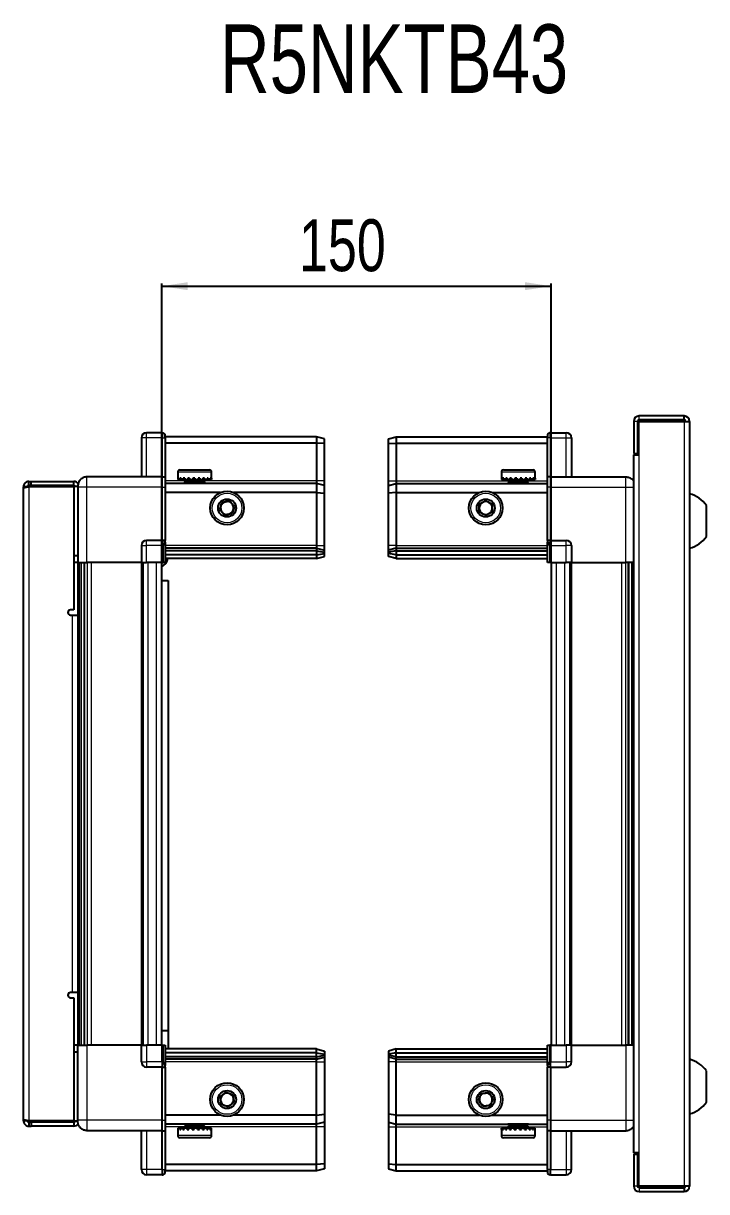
# Model space of a CAD drawing. Header units: millimetres. Extents: x 1021 to 2453, y 561 to 1443.
# Drawn here: x 1641.8 to 1905.1, y 993.2 to 1443.5 of the extents above; entities that cross this region are included whole.
import ezdxf

# ---------------------------------------------------------------- set-up
doc = ezdxf.new("R2010")
doc.units = ezdxf.units.MM
doc.layers.add('FORMAT', color=7, linetype='Continuous')
doc.styles.add('SLDTEXTSTYLE0', font='TXT', dxfattribs={"width": 0.75})
doc.dimstyles.new('SLDDIMSTYLE0', dxfattribs={"dimtxt": 20, "dimasz": 10, "dimexe": 0, "dimexo": 0.0625, "dimgap": 5, "dimtad": 2, "dimdec": 1, "dimrnd": 1e-09, "dimzin": 12, "dimdsep": 46, "dimtxsty": 'SLDTEXTSTYLE0', "dimsah": 1, "dimcen": 0.09, "dimadec": 0, "dimazin": 3, "dimtfac": 1, "dimtofl": 0, "dimtmove": 0, "dimatfit": 3, "dimfxl": 0, "dimfrac": 2, "dimtolj": 1, "dimtzin": 12, "dimarcsym": 0})

# ---------------------------------------------------------------- blocks, each defined once
blk = doc.blocks.new('_D_4')
at = {"layer": 'FORMAT'}
for p, q in [((1695.13, 1235.67), (1695.13, 1343.16)), ((1695.13, 1342.16), (1845.13, 1342.16)), ((1845.13, 1235.67), (1845.13, 1343.16))]:
    blk.add_line(p, q, dxfattribs=at)
for points in [[(1695.13, 1342.16), (1705.13, 1340.63), (1705.13, 1343.7)], [(1845.13, 1342.16), (1835.13, 1343.7), (1835.13, 1340.63)]]:
    blk.add_solid(points, dxfattribs=at)
at = {"layer": 'FORMAT', "insert": (1747.97, 1367.95), "char_height": 20, "attachment_point": 1, "style": 'SLDTEXTSTYLE0'}
blk.add_mtext('150', dxfattribs=at)

msp = doc.modelspace()

# ---------------------------------------------------------------- linework, layer by layer
at = {"color": 7, "linetype": 'Continuous', "lineweight": 25}
for p, q in [((1876.98, 1290.06), (1876.98, 1277.66)), ((1878.48, 1290.06), (1878.48, 1277.66)), ((1878.98, 1277.16), (1878.98, 1290.06)), ((1878.98, 1290.06), (1896.38, 1290.06)), ((1896.38, 1292.16), (1879.08, 1292.16)), ((1896.38, 1290.66), (1879.08, 1290.66)), ((1896.38, 1290.66), (1896.38, 1292.16)), ((1896.38, 1290.06), (1898.48, 1290.06)), ((1898.48, 1290.06), (1898.48, 995.26)), ((1687.28, 1283.66), (1687.28, 1268.66)), ((1695.28, 1285.66), (1689.28, 1285.66)), ((1695.28, 1285.66), (1695.62, 1285.66)), ((1695.28, 1285.66), (1695.28, 1283.66)), ((1695.28, 1268.86), (1695.28, 1283.66)), ((1695.28, 1268.86), (1695.28, 1283.66)), ((1696.48, 1285.16), (1695.62, 1285.66)), ((1696.48, 1283.66), (1696.48, 1285.16)), ((1754.78, 1284.16), (1696.48, 1284.16)), ((1696.48, 1283.66), (1696.48, 1268.86)), ((1754.78, 1284.16), (1754.78, 1281.66)), ((1757.78, 1283.36), (1754.78, 1284.16)), ((1757.78, 1281.51), (1757.78, 1283.36)), ((1782.48, 1283.36), (1785.48, 1284.16)), ((1782.48, 1281.51), (1782.48, 1283.36)), ((1785.48, 1284.16), (1785.48, 1281.66)), ((1785.48, 1284.16), (1843.78, 1284.16)), ((1844.65, 1285.66), (1843.78, 1285.16)), ((1844.65, 1285.66), (1843.78, 1285.16)), ((1843.78, 1285.16), (1843.78, 1283.66)), ((1843.78, 1268.86), (1843.78, 1283.66)), ((1844.98, 1285.66), (1844.65, 1285.66)), ((1844.98, 1285.66), (1844.65, 1285.66)), ((1844.98, 1285.66), (1844.98, 1285.66)), ((1844.98, 1283.66), (1844.98, 1285.66)), ((1844.98, 1285.66), (1850.98, 1285.66)), ((1844.98, 1283.66), (1844.98, 1268.86)), ((1852.98, 1283.66), (1852.98, 1268.66)), ((1754.78, 1281.66), (1696.48, 1281.66)), ((1754.78, 1281.66), (1754.78, 1267.16)), ((1757.78, 1281.51), (1754.78, 1281.66)), ((1757.78, 1267.16), (1757.78, 1281.51)), ((1782.48, 1281.51), (1785.48, 1281.66)), ((1782.48, 1267.16), (1782.48, 1281.51)), ((1785.48, 1281.66), (1785.48, 1267.16)), ((1785.48, 1281.66), (1843.78, 1281.66)), ((1876.88, 1277.16), (1876.88, 1008.16)), ((1876.88, 1277.16), (1878.98, 1277.16)), ((1876.98, 1277.66), (1878.48, 1277.66)), ((1701.28, 1270.56), (1701.28, 1268.16)), ((1702.08, 1271.36), (1709.25, 1271.36)), ((1709.25, 1271.36), (1713.48, 1271.36)), ((1714.28, 1268.16), (1714.28, 1270.56)), ((1825.98, 1270.56), (1825.98, 1267.66)), ((1826.78, 1271.36), (1838.18, 1271.36)), ((1838.98, 1267.66), (1838.98, 1270.56)), ((1643.88, 1265.41), (1643.88, 1266.91)), ((1643.88, 1266.91), (1644.78, 1266.91)), ((1643.88, 1265.41), (1644.78, 1265.41)), ((1644.78, 1265.41), (1644.78, 1266.91)), ((1644.78, 1266.91), (1661.28, 1266.91)), ((1644.78, 1265.41), (1661.28, 1265.41)), ((1661.28, 1265.41), (1661.28, 1266.91)), ((1695.28, 1268.66), (1666.28, 1268.66)), ((1695.28, 1268.66), (1695.28, 1268.86)), ((1695.28, 1268.66), (1696.48, 1268.66)), ((1695.28, 1264.66), (1695.28, 1268.66)), ((1696.48, 1268.86), (1696.48, 1268.66)), ((1696.48, 1268.66), (1696.48, 1264.66)), ((1754.78, 1266.16), (1696.48, 1266.16)), ((1701.28, 1268.16), (1701.28, 1267.66)), ((1701.28, 1267.66), (1701.42, 1267.66)), ((1701.61, 1268.16), (1701.42, 1268.16)), ((1701.42, 1268.16), (1701.42, 1267.66)), ((1701.42, 1267.66), (1701.61, 1267.66)), ((1701.61, 1268.16), (1701.61, 1267.66)), ((1701.61, 1267.66), (1702.14, 1267.66)), ((1702.54, 1268.16), (1702.14, 1268.16)), ((1702.14, 1268.16), (1702.14, 1267.66)), ((1702.14, 1267.66), (1702.54, 1267.66)), ((1702.54, 1268.16), (1702.54, 1267.66)), ((1702.54, 1267.66), (1703.41, 1267.66)), ((1703.38, 1267.66), (1703.38, 1267.56)), ((1703.38, 1267.56), (1712.18, 1267.56)), ((1703.98, 1268.16), (1703.41, 1268.16)), ((1703.41, 1268.16), (1703.41, 1267.66)), ((1703.41, 1267.66), (1703.98, 1267.66)), ((1703.78, 1267.16), (1704.47, 1266.68)), ((1703.78, 1267.16), (1708.81, 1267.16)), ((1704.47, 1266.68), (1703.78, 1266.2)), ((1703.78, 1266.2), (1703.78, 1266.16)), ((1703.78, 1266.2), (1708.81, 1266.2)), ((1703.98, 1268.16), (1703.98, 1267.66)), ((1703.98, 1267.66), (1705.1, 1267.66)), ((1704.47, 1266.68), (1708.64, 1266.68)), ((1705.79, 1268.16), (1705.1, 1268.16)), ((1705.1, 1268.16), (1705.1, 1267.66)), ((1705.1, 1267.66), (1705.79, 1267.66)), ((1705.79, 1268.16), (1705.79, 1267.66)), ((1705.79, 1267.66), (1707.07, 1267.66)), ((1707.8, 1268.16), (1707.07, 1268.16)), ((1707.07, 1268.16), (1707.07, 1267.66)), ((1707.07, 1267.66), (1707.3, 1267.66)), ((1707.3, 1268.16), (1707.3, 1267.66)), ((1707.8, 1268.16), (1707.8, 1267.66)), ((1707.8, 1268.16), (1707.8, 1267.66)), ((1707.8, 1267.66), (1709.1, 1267.66)), ((1707.8, 1267.66), (1707.8, 1267.66)), ((1708.64, 1266.68), (1711.09, 1266.68)), ((1708.81, 1267.16), (1711.78, 1267.16)), ((1708.81, 1266.2), (1711.78, 1266.2)), ((1709.81, 1268.16), (1709.1, 1268.16)), ((1709.1, 1268.16), (1709.1, 1267.66)), ((1709.16, 1268.16), (1709.16, 1267.66)), ((1709.16, 1267.66), (1709.81, 1267.66)), ((1709.81, 1268.16), (1709.81, 1267.66)), ((1709.81, 1267.66), (1711, 1267.66)), ((1711.62, 1268.16), (1711, 1268.16)), ((1711, 1268.16), (1711, 1267.66)), ((1711, 1267.66), (1711.62, 1267.66)), ((1711.09, 1266.68), (1711.78, 1267.16)), ((1711.78, 1266.2), (1711.09, 1266.68)), ((1711.62, 1268.16), (1711.62, 1267.66)), ((1711.62, 1267.66), (1712.59, 1267.66)), ((1711.78, 1266.16), (1711.78, 1266.2)), ((1712.18, 1267.56), (1712.18, 1267.66)), ((1713.05, 1268.16), (1712.59, 1268.16)), ((1712.59, 1268.16), (1712.59, 1267.66)), ((1712.59, 1267.66), (1713.05, 1267.66)), ((1713.05, 1268.16), (1713.05, 1267.66)), ((1713.05, 1267.66), (1713.71, 1267.66)), ((1713.97, 1268.16), (1713.71, 1268.16)), ((1713.71, 1268.16), (1713.71, 1267.66)), ((1713.71, 1267.66), (1713.97, 1267.66)), ((1713.97, 1268.16), (1713.97, 1267.66)), ((1713.97, 1267.66), (1714.24, 1267.66)), ((1714.28, 1268.16), (1714.24, 1268.16)), ((1714.24, 1268.16), (1714.24, 1267.66)), ((1714.24, 1267.66), (1714.28, 1267.66)), ((1714.28, 1268.16), (1714.28, 1267.66)), ((1754.78, 1267.16), (1754.78, 1266.16)), ((1754.78, 1266.16), (1754.78, 1262.66)), ((1757.78, 1265.36), (1754.78, 1266.16)), ((1757.78, 1265.36), (1757.78, 1267.16)), ((1757.78, 1262.33), (1757.78, 1265.36)), ((1782.48, 1265.36), (1782.48, 1267.16)), ((1782.48, 1265.36), (1785.48, 1266.16)), ((1782.48, 1262.33), (1782.48, 1265.36)), ((1785.48, 1267.16), (1785.48, 1266.16)), ((1785.48, 1266.16), (1785.48, 1262.66)), ((1785.48, 1266.16), (1843.78, 1266.16)), ((1825.98, 1267.66), (1826.02, 1267.66)), ((1826.14, 1268.16), (1826.02, 1268.16)), ((1826.02, 1268.16), (1826.02, 1267.66)), ((1826.02, 1267.66), (1826.14, 1267.66)), ((1826.14, 1268.16), (1826.14, 1267.66)), ((1826.14, 1267.66), (1826.55, 1267.66)), ((1826.89, 1268.16), (1826.55, 1268.16)), ((1826.55, 1268.16), (1826.55, 1267.66)), ((1826.55, 1267.66), (1826.89, 1267.66)), ((1826.89, 1268.16), (1826.89, 1267.66)), ((1826.89, 1267.66), (1827.66, 1267.66)), ((1828.19, 1268.16), (1827.66, 1268.16)), ((1827.66, 1268.16), (1827.66, 1267.66)), ((1827.66, 1267.66), (1828.19, 1267.66)), ((1828.08, 1267.66), (1828.08, 1267.56)), ((1828.08, 1267.56), (1836.88, 1267.56)), ((1828.19, 1268.16), (1828.19, 1267.66)), ((1828.19, 1267.66), (1829.25, 1267.66)), ((1828.48, 1267.16), (1829.17, 1266.68)), ((1828.48, 1267.16), (1836.48, 1267.16)), ((1829.17, 1266.68), (1828.48, 1266.2)), ((1828.48, 1266.2), (1828.48, 1266.16)), ((1828.48, 1266.2), (1836.48, 1266.2)), ((1829.17, 1266.68), (1835.79, 1266.68)), ((1829.91, 1268.16), (1829.25, 1268.16)), ((1829.25, 1268.16), (1829.25, 1267.66)), ((1829.25, 1267.66), (1829.91, 1267.66)), ((1829.91, 1268.16), (1829.91, 1267.66)), ((1829.91, 1267.66), (1831.15, 1267.66)), ((1831.88, 1268.16), (1831.15, 1268.16)), ((1831.15, 1268.16), (1831.15, 1267.66)), ((1831.15, 1267.66), (1831.58, 1267.66)), ((1831.58, 1268.16), (1831.58, 1267.66)), ((1831.88, 1268.16), (1831.88, 1267.66)), ((1831.88, 1267.66), (1833.18, 1267.66)), ((1833.9, 1268.16), (1833.18, 1268.16)), ((1833.18, 1268.16), (1833.18, 1267.66)), ((1833.45, 1268.16), (1833.45, 1267.66)), ((1833.45, 1267.66), (1833.9, 1267.66)), ((1833.9, 1268.16), (1833.9, 1267.66)), ((1833.9, 1267.66), (1835.14, 1267.66)), ((1835.8, 1268.16), (1835.14, 1268.16)), ((1835.14, 1268.16), (1835.14, 1267.66)), ((1835.14, 1267.66), (1835.8, 1267.66)), ((1835.79, 1266.68), (1836.48, 1267.16)), ((1836.48, 1266.2), (1835.79, 1266.68)), ((1835.8, 1268.16), (1835.8, 1267.66)), ((1835.8, 1267.66), (1836.84, 1267.66)), ((1836.48, 1266.16), (1836.48, 1266.2)), ((1837.36, 1268.16), (1836.84, 1268.16)), ((1836.84, 1268.16), (1836.84, 1267.66)), ((1836.84, 1267.66), (1837.36, 1267.66)), ((1836.88, 1267.56), (1836.88, 1267.66)), ((1837.36, 1268.16), (1837.36, 1267.66)), ((1837.36, 1267.66), (1838.12, 1267.66)), ((1838.45, 1268.16), (1838.12, 1268.16)), ((1838.12, 1268.16), (1838.12, 1267.66)), ((1838.12, 1267.66), (1838.45, 1267.66)), ((1838.45, 1268.16), (1838.45, 1267.66)), ((1838.45, 1267.66), (1838.84, 1267.66)), ((1838.95, 1268.16), (1838.84, 1268.16)), ((1838.84, 1268.16), (1838.84, 1267.66)), ((1838.84, 1267.66), (1838.95, 1267.66)), ((1838.95, 1268.16), (1838.95, 1267.66)), ((1838.95, 1267.66), (1838.98, 1267.66)), ((1843.78, 1268.66), (1843.78, 1268.86)), ((1844.98, 1268.66), (1843.78, 1268.66)), ((1843.78, 1264.66), (1843.78, 1268.66)), ((1844.98, 1268.86), (1844.98, 1268.66)), ((1844.98, 1268.66), (1844.98, 1264.66)), ((1844.98, 1268.66), (1873.98, 1268.66)), ((1643.28, 1264.81), (1641.78, 1264.81)), ((1641.78, 1264.31), (1641.78, 1264.81)), ((1641.78, 1021.01), (1641.78, 1264.31)), ((1643.88, 1264.91), (1661.28, 1264.91)), ((1662.78, 1264.91), (1661.28, 1264.91)), ((1661.28, 1264.91), (1661.28, 1217.41)), ((1662.78, 1264.66), (1662.78, 1235.66)), ((1695.28, 1244.36), (1695.28, 1264.66)), ((1696.48, 1264.66), (1696.48, 1244.36)), ((1717.78, 1262.66), (1696.48, 1262.66)), ((1754.78, 1262.66), (1722.78, 1262.66)), ((1754.78, 1262.66), (1754.78, 1242.16)), ((1754.78, 1262.66), (1757.78, 1262.33)), ((1757.78, 1242.16), (1757.78, 1262.33)), ((1785.48, 1262.66), (1782.48, 1262.33)), ((1782.48, 1242.16), (1782.48, 1262.33)), ((1785.48, 1262.66), (1785.48, 1242.16)), ((1785.48, 1262.66), (1817.48, 1262.66)), ((1822.48, 1262.66), (1843.78, 1262.66)), ((1843.78, 1244.36), (1843.78, 1264.66)), ((1844.98, 1264.66), (1844.98, 1244.36)), ((1905.08, 1245.66), (1905.08, 1257.66)), ((1695.28, 1244.16), (1689.28, 1244.16)), ((1695.28, 1244.16), (1695.28, 1244.36)), ((1695.28, 1244.16), (1695.28, 1242.16)), ((1695.28, 1244.16), (1696.48, 1244.16)), ((1696.48, 1244.36), (1696.48, 1244.16)), ((1696.48, 1243.49), (1696.48, 1244.16)), ((1696.48, 1243.49), (1696.48, 1235.66)), ((1843.78, 1244.16), (1843.78, 1244.36)), ((1844.98, 1244.16), (1843.78, 1244.16)), ((1843.78, 1244.16), (1843.78, 1243.49)), ((1843.78, 1235.66), (1843.78, 1243.49)), ((1844.98, 1244.36), (1844.98, 1244.16)), ((1844.98, 1242.16), (1844.98, 1244.16)), ((1844.98, 1242.16), (1844.98, 1244.16)), ((1844.98, 1244.16), (1850.98, 1244.16)), ((1661.28, 1238.41), (1662.78, 1238.41)), ((1687.28, 1242.16), (1687.28, 1235.66)), ((1695.28, 1235.66), (1695.28, 1242.16)), ((1695.28, 1235.66), (1695.28, 1242.16)), ((1695.62, 1235.66), (1695.62, 1242.16)), ((1754.78, 1241.16), (1696.48, 1241.16)), ((1754.78, 1240.16), (1696.48, 1240.16)), ((1754.78, 1238.66), (1696.48, 1238.66)), ((1754.78, 1242.16), (1754.78, 1241.16)), ((1754.78, 1241.16), (1754.78, 1240.16)), ((1754.78, 1241.16), (1757.78, 1240.36)), ((1754.78, 1240.16), (1754.78, 1238.66)), ((1754.78, 1240.16), (1757.78, 1239.62)), ((1754.78, 1238.66), (1757.78, 1239.12)), ((1754.78, 1238.66), (1754.78, 1237.16)), ((1757.78, 1240.36), (1757.78, 1242.16)), ((1757.78, 1239.62), (1757.78, 1240.36)), ((1757.78, 1239.12), (1757.78, 1239.62)), ((1757.78, 1237.97), (1757.78, 1239.12)), ((1782.48, 1240.36), (1782.48, 1242.16)), ((1785.48, 1241.16), (1782.48, 1240.36)), ((1782.48, 1239.62), (1782.48, 1240.36)), ((1785.48, 1240.16), (1782.48, 1239.62)), ((1782.48, 1239.12), (1782.48, 1239.62)), ((1782.48, 1237.97), (1782.48, 1239.12)), ((1785.48, 1238.66), (1782.48, 1239.12)), ((1785.48, 1242.16), (1785.48, 1241.16)), ((1785.48, 1241.16), (1785.48, 1240.16)), ((1785.48, 1241.16), (1843.78, 1241.16)), ((1785.48, 1240.16), (1843.78, 1240.16)), ((1785.48, 1240.16), (1785.48, 1238.66)), ((1785.48, 1238.66), (1785.48, 1237.16)), ((1785.48, 1238.66), (1843.78, 1238.66)), ((1844.65, 1242.16), (1844.65, 1235.66)), ((1844.98, 1242.16), (1844.98, 1235.66)), ((1852.98, 1242.16), (1852.98, 1235.66)), ((1662.78, 1235.66), (1661.28, 1235.66)), ((1663.43, 1049.66), (1663.43, 1235.66)), ((1665.23, 1235.66), (1665.23, 1049.66)), ((1665.26, 1235.66), (1665.26, 1049.66)), ((1687.28, 1235.66), (1666.28, 1235.66)), ((1687.28, 1235.66), (1689.28, 1235.66)), ((1687.93, 1049.66), (1687.93, 1235.66)), ((1695.28, 1235.66), (1689.28, 1235.66)), ((1695.13, 1049.66), (1695.13, 1235.66)), ((1695.28, 1235.66), (1695.62, 1235.66)), ((1695.28, 1235.66), (1695.28, 1235.66)), ((1696.48, 1235.66), (1695.62, 1235.66)), ((1695.62, 1235.66), (1695.62, 1235.66)), ((1754.78, 1237.16), (1696.48, 1237.16)), ((1754.78, 1237.16), (1757.78, 1237.97)), ((1785.48, 1237.16), (1782.48, 1237.97)), ((1785.48, 1237.16), (1843.78, 1237.16)), ((1844.65, 1235.66), (1843.78, 1235.66)), ((1844.98, 1235.66), (1844.65, 1235.66)), ((1844.98, 1235.66), (1850.98, 1235.66)), ((1845.13, 1235.66), (1845.13, 1049.66)), ((1852.98, 1235.66), (1850.98, 1235.66)), ((1852.33, 1235.66), (1852.33, 1049.66)), ((1852.98, 1235.66), (1873.98, 1235.66)), ((1875.01, 1049.66), (1875.01, 1235.66)), ((1875.04, 1049.66), (1875.04, 1235.66)), ((1876.83, 1235.66), (1876.83, 1049.66)), ((1695.13, 1228.66), (1697.63, 1228.66)), ((1697.63, 1228.66), (1697.63, 1055.16)), ((1661.28, 1217.41), (1659.93, 1217.41)), ((1659.93, 1215.41), (1660.68, 1215.41)), ((1660.68, 1215.41), (1662.78, 1215.41)), ((1662.78, 1215.41), (1662.78, 1069.91)), ((1660.68, 1069.91), (1659.93, 1069.91)), ((1659.93, 1067.91), (1661.28, 1067.91)), ((1662.78, 1069.91), (1660.68, 1069.91)), ((1661.28, 1067.91), (1661.28, 1020.41)), ((1697.63, 1055.16), (1695.13, 1055.16)), ((1697.63, 1055.16), (1697.63, 1048.16)), ((1662.78, 1049.66), (1661.28, 1049.66)), ((1662.78, 1020.66), (1662.78, 1049.66)), ((1687.28, 1049.66), (1666.28, 1049.66)), ((1687.28, 1043.16), (1687.28, 1049.66)), ((1687.28, 1049.66), (1689.28, 1049.66)), ((1695.28, 1049.66), (1689.28, 1049.66)), ((1695.28, 1049.66), (1695.62, 1049.66)), ((1695.28, 1043.16), (1695.28, 1049.66)), ((1695.62, 1043.16), (1695.62, 1049.66)), ((1695.62, 1049.66), (1696.48, 1049.66)), ((1696.48, 1049.66), (1696.48, 1041.84)), ((1843.78, 1041.84), (1843.78, 1049.66)), ((1843.78, 1049.66), (1844.65, 1049.66)), ((1844.65, 1049.66), (1844.65, 1049.66)), ((1844.65, 1049.66), (1844.65, 1043.16)), ((1844.98, 1049.66), (1844.65, 1049.66)), ((1844.98, 1049.66), (1844.98, 1043.16)), ((1844.98, 1049.66), (1844.98, 1049.66)), ((1844.98, 1049.66), (1850.98, 1049.66)), ((1844.98, 1049.66), (1844.98, 1043.16)), ((1852.98, 1049.66), (1850.98, 1049.66)), ((1852.98, 1043.16), (1852.98, 1049.66)), ((1852.98, 1049.66), (1873.98, 1049.66)), ((1662.78, 1046.91), (1661.28, 1046.91)), ((1754.78, 1048.16), (1696.48, 1048.16)), ((1754.78, 1046.66), (1696.48, 1046.66)), ((1754.78, 1045.16), (1696.48, 1045.16)), ((1754.78, 1046.66), (1754.78, 1048.16)), ((1754.78, 1048.16), (1757.78, 1047.36)), ((1754.78, 1045.16), (1754.78, 1046.66)), ((1754.78, 1046.66), (1757.78, 1046.21)), ((1754.78, 1045.16), (1757.78, 1045.71)), ((1754.78, 1044.16), (1754.78, 1045.16)), ((1754.78, 1044.16), (1757.78, 1044.97)), ((1757.78, 1047.36), (1757.78, 1046.21)), ((1757.78, 1046.21), (1757.78, 1045.71)), ((1757.78, 1045.71), (1757.78, 1044.97)), ((1757.78, 1044.97), (1757.78, 1043.16)), ((1785.48, 1048.16), (1782.48, 1047.36)), ((1782.48, 1047.36), (1782.48, 1046.21)), ((1785.48, 1046.66), (1782.48, 1046.21)), ((1782.48, 1046.21), (1782.48, 1045.71)), ((1785.48, 1045.16), (1782.48, 1045.71)), ((1782.48, 1045.71), (1782.48, 1044.97)), ((1785.48, 1044.16), (1782.48, 1044.97)), ((1782.48, 1044.97), (1782.48, 1043.16)), ((1785.48, 1046.66), (1785.48, 1048.16)), ((1785.48, 1048.16), (1843.78, 1048.16)), ((1785.48, 1045.16), (1785.48, 1046.66)), ((1785.48, 1046.66), (1843.78, 1046.66)), ((1785.48, 1045.16), (1843.78, 1045.16)), ((1785.48, 1044.16), (1785.48, 1045.16)), ((1695.28, 1041.16), (1689.28, 1041.16)), ((1695.28, 1043.16), (1695.28, 1041.16)), ((1695.28, 1043.16), (1695.28, 1041.16)), ((1695.28, 1041.16), (1696.48, 1041.16)), ((1695.28, 1040.96), (1695.28, 1041.16)), ((1695.28, 1020.66), (1695.28, 1040.96)), ((1754.78, 1044.16), (1696.48, 1044.16)), ((1696.48, 1041.16), (1696.48, 1041.84)), ((1696.48, 1041.16), (1696.48, 1040.96)), ((1696.48, 1040.96), (1696.48, 1020.66)), ((1754.78, 1043.16), (1754.78, 1044.16)), ((1754.78, 1022.66), (1754.78, 1043.16)), ((1757.78, 1043.16), (1757.78, 1023)), ((1782.48, 1043.16), (1782.48, 1023)), ((1785.48, 1044.16), (1843.78, 1044.16)), ((1785.48, 1043.16), (1785.48, 1044.16)), ((1785.48, 1022.66), (1785.48, 1043.16)), ((1843.78, 1041.84), (1843.78, 1041.16)), ((1844.98, 1041.16), (1843.78, 1041.16)), ((1843.78, 1040.96), (1843.78, 1041.16)), ((1843.78, 1020.66), (1843.78, 1040.96)), ((1844.98, 1041.16), (1844.98, 1043.16)), ((1844.98, 1041.16), (1844.98, 1040.96)), ((1844.98, 1041.16), (1850.98, 1041.16)), ((1844.98, 1040.96), (1844.98, 1020.66)), ((1905.08, 1027.66), (1905.08, 1039.66)), ((1717.78, 1022.66), (1696.48, 1022.66)), ((1754.78, 1022.66), (1722.78, 1022.66)), ((1754.78, 1022.66), (1757.78, 1023)), ((1754.78, 1019.16), (1754.78, 1022.66)), ((1757.78, 1023), (1757.78, 1019.97)), ((1785.48, 1022.66), (1782.48, 1023)), ((1782.48, 1023), (1782.48, 1019.97)), ((1785.48, 1022.66), (1817.48, 1022.66)), ((1785.48, 1019.16), (1785.48, 1022.66)), ((1822.48, 1022.66), (1843.78, 1022.66)), ((1641.78, 1020.51), (1641.78, 1021.01)), ((1643.28, 1020.51), (1641.78, 1020.51)), ((1661.28, 1020.41), (1643.88, 1020.41)), ((1643.88, 1019.91), (1643.88, 1018.41)), ((1643.88, 1019.91), (1644.78, 1019.91)), ((1643.88, 1018.41), (1644.78, 1018.41)), ((1661.28, 1019.91), (1644.78, 1019.91)), ((1644.78, 1019.91), (1644.78, 1018.41)), ((1661.28, 1018.41), (1644.78, 1018.41)), ((1661.28, 1020.41), (1662.78, 1020.41)), ((1661.28, 1019.91), (1661.28, 1018.41)), ((1695.28, 1016.66), (1695.28, 1020.66)), ((1696.48, 1020.66), (1696.48, 1016.66)), ((1754.78, 1019.16), (1696.48, 1019.16)), ((1703.38, 1017.76), (1703.38, 1017.66)), ((1708.78, 1017.76), (1703.38, 1017.76)), ((1703.78, 1019.16), (1703.78, 1019.13)), ((1703.78, 1019.13), (1704.47, 1018.65)), ((1703.89, 1019.13), (1703.78, 1019.13)), ((1704.47, 1018.65), (1703.78, 1018.16)), ((1703.89, 1018.16), (1703.78, 1018.16)), ((1711.78, 1019.13), (1703.89, 1019.13)), ((1711.78, 1018.16), (1703.89, 1018.16)), ((1704.56, 1018.65), (1704.47, 1018.65)), ((1711.09, 1018.65), (1704.56, 1018.65)), ((1712.18, 1017.76), (1708.78, 1017.76)), ((1711.09, 1018.65), (1711.78, 1019.13)), ((1711.78, 1018.16), (1711.09, 1018.65)), ((1711.78, 1019.13), (1711.78, 1019.16)), ((1712.18, 1017.66), (1712.18, 1017.76)), ((1757.78, 1019.97), (1754.78, 1019.16)), ((1754.78, 1018.16), (1754.78, 1019.16)), ((1754.78, 1003.66), (1754.78, 1018.16)), ((1757.78, 1019.97), (1757.78, 1018.16)), ((1757.78, 1018.16), (1757.78, 1003.82)), ((1782.48, 1019.97), (1785.48, 1019.16)), ((1782.48, 1019.97), (1782.48, 1018.16)), ((1782.48, 1018.16), (1782.48, 1003.82)), ((1785.48, 1019.16), (1843.78, 1019.16)), ((1785.48, 1018.16), (1785.48, 1019.16)), ((1785.48, 1003.66), (1785.48, 1018.16)), ((1828.08, 1017.76), (1828.08, 1017.66)), ((1836.88, 1017.76), (1828.08, 1017.76)), ((1828.48, 1019.16), (1828.48, 1019.13)), ((1828.48, 1019.13), (1829.17, 1018.65)), ((1836.48, 1019.13), (1828.48, 1019.13)), ((1829.17, 1018.65), (1828.48, 1018.16)), ((1836.48, 1018.16), (1828.48, 1018.16)), ((1835.79, 1018.65), (1829.17, 1018.65)), ((1835.79, 1018.65), (1836.48, 1019.13)), ((1836.48, 1018.16), (1835.79, 1018.65)), ((1836.48, 1019.13), (1836.48, 1019.16)), ((1836.88, 1017.66), (1836.88, 1017.76)), ((1843.78, 1016.66), (1843.78, 1020.66)), ((1844.98, 1020.66), (1844.98, 1016.66)), ((1695.28, 1016.66), (1666.28, 1016.66)), ((1687.28, 1001.66), (1687.28, 1016.66)), ((1695.28, 1016.66), (1696.48, 1016.66)), ((1695.28, 1016.46), (1695.28, 1016.66)), ((1695.28, 1001.66), (1695.28, 1016.46)), ((1696.48, 1016.66), (1696.48, 1016.46)), ((1696.48, 1016.46), (1696.48, 1001.66)), ((1701.28, 1017.66), (1701.28, 1014.76)), ((1701.38, 1017.66), (1701.28, 1017.66)), ((1701.38, 1017.16), (1701.38, 1017.66)), ((1701.55, 1017.66), (1701.38, 1017.66)), ((1701.38, 1017.16), (1701.55, 1017.16)), ((1701.55, 1017.16), (1701.55, 1017.66)), ((1702.04, 1017.66), (1701.55, 1017.66)), ((1702.04, 1017.16), (1702.04, 1017.66)), ((1702.42, 1017.66), (1702.04, 1017.66)), ((1702.04, 1017.16), (1702.42, 1017.16)), ((1702.23, 1013.96), (1702.08, 1013.96)), ((1713.48, 1013.96), (1702.23, 1013.96)), ((1702.42, 1017.16), (1702.42, 1017.66)), ((1703.26, 1017.66), (1702.42, 1017.66)), ((1703.26, 1017.16), (1703.26, 1017.66)), ((1703.81, 1017.66), (1703.26, 1017.66)), ((1703.26, 1017.16), (1703.81, 1017.16)), ((1703.81, 1017.16), (1703.81, 1017.66)), ((1704.92, 1017.66), (1703.81, 1017.66)), ((1704.92, 1017.16), (1704.92, 1017.66)), ((1705.6, 1017.66), (1704.92, 1017.66)), ((1704.92, 1017.16), (1705.6, 1017.16)), ((1705.6, 1017.16), (1705.6, 1017.66)), ((1706.86, 1017.66), (1705.6, 1017.66)), ((1706.86, 1017.16), (1706.86, 1017.66)), ((1707.16, 1017.66), (1706.86, 1017.66)), ((1706.86, 1017.16), (1707.6, 1017.16)), ((1707.16, 1017.16), (1707.16, 1017.66)), ((1707.6, 1017.16), (1707.6, 1017.66)), ((1708.9, 1017.66), (1707.6, 1017.66)), ((1708.9, 1017.16), (1708.9, 1017.66)), ((1708.9, 1017.16), (1709.61, 1017.16)), ((1709.02, 1017.16), (1709.02, 1017.66)), ((1709.61, 1017.66), (1709.02, 1017.66)), ((1709.61, 1017.16), (1709.61, 1017.66)), ((1710.82, 1017.66), (1709.61, 1017.66)), ((1710.82, 1017.16), (1710.82, 1017.66)), ((1711.45, 1017.66), (1710.82, 1017.66)), ((1710.82, 1017.16), (1711.45, 1017.16)), ((1711.45, 1017.16), (1711.45, 1017.66)), ((1712.45, 1017.66), (1711.45, 1017.66)), ((1712.45, 1017.16), (1712.45, 1017.66)), ((1712.93, 1017.66), (1712.45, 1017.66)), ((1712.45, 1017.16), (1712.93, 1017.16)), ((1712.93, 1017.16), (1712.93, 1017.66)), ((1713.62, 1017.66), (1712.93, 1017.66)), ((1713.62, 1017.16), (1713.62, 1017.66)), ((1713.91, 1017.66), (1713.62, 1017.66)), ((1713.62, 1017.16), (1713.91, 1017.16)), ((1713.91, 1017.16), (1713.91, 1017.66)), ((1714.22, 1017.66), (1713.91, 1017.66)), ((1714.22, 1017.16), (1714.22, 1017.66)), ((1714.28, 1017.66), (1714.22, 1017.66)), ((1714.22, 1017.16), (1714.28, 1017.16)), ((1714.28, 1014.76), (1714.28, 1017.66)), ((1714.28, 1017.16), (1714.28, 1017.66)), ((1714.28, 1017.66), (1714.28, 1017.66)), ((1825.98, 1017.66), (1825.98, 1014.76)), ((1826, 1017.66), (1825.98, 1017.66)), ((1826, 1017.16), (1826, 1017.66)), ((1826.1, 1017.66), (1826, 1017.66)), ((1826, 1017.16), (1826.1, 1017.16)), ((1826.1, 1017.16), (1826.1, 1017.66)), ((1826.47, 1017.66), (1826.1, 1017.66)), ((1826.47, 1017.16), (1826.47, 1017.66)), ((1826.79, 1017.66), (1826.47, 1017.66)), ((1826.47, 1017.16), (1826.79, 1017.16)), ((1838.18, 1013.96), (1826.78, 1013.96)), ((1826.79, 1017.16), (1826.79, 1017.66)), ((1827.53, 1017.66), (1826.79, 1017.66)), ((1827.53, 1017.16), (1827.53, 1017.66)), ((1828.04, 1017.66), (1827.53, 1017.66)), ((1827.53, 1017.16), (1828.04, 1017.16)), ((1828.04, 1017.16), (1828.04, 1017.66)), ((1829.07, 1017.66), (1828.04, 1017.66)), ((1829.07, 1017.16), (1829.07, 1017.66)), ((1829.72, 1017.66), (1829.07, 1017.66)), ((1829.07, 1017.16), (1829.72, 1017.16)), ((1829.72, 1017.16), (1829.72, 1017.66)), ((1830.95, 1017.66), (1829.72, 1017.66)), ((1830.95, 1017.16), (1830.95, 1017.66)), ((1831.44, 1017.66), (1830.95, 1017.66)), ((1830.95, 1017.16), (1831.68, 1017.16)), ((1831.44, 1017.16), (1831.44, 1017.66)), ((1831.68, 1017.16), (1831.68, 1017.66)), ((1832.98, 1017.66), (1831.68, 1017.66)), ((1832.98, 1017.16), (1832.98, 1017.66)), ((1832.98, 1017.16), (1833.71, 1017.16)), ((1833.31, 1017.16), (1833.31, 1017.66)), ((1833.71, 1017.66), (1833.31, 1017.66)), ((1833.71, 1017.16), (1833.71, 1017.66)), ((1834.95, 1017.66), (1833.71, 1017.66)), ((1834.95, 1017.16), (1834.95, 1017.66)), ((1835.62, 1017.66), (1834.95, 1017.66)), ((1834.95, 1017.16), (1835.62, 1017.16)), ((1835.62, 1017.16), (1835.62, 1017.66)), ((1836.69, 1017.66), (1835.62, 1017.66)), ((1836.69, 1017.16), (1836.69, 1017.66)), ((1837.23, 1017.66), (1836.69, 1017.66)), ((1836.69, 1017.16), (1837.23, 1017.16)), ((1837.23, 1017.16), (1837.23, 1017.66)), ((1838.02, 1017.66), (1837.23, 1017.66)), ((1838.02, 1017.16), (1838.02, 1017.66)), ((1838.37, 1017.66), (1838.02, 1017.66)), ((1838.02, 1017.16), (1838.37, 1017.16)), ((1838.37, 1017.16), (1838.37, 1017.66)), ((1838.8, 1017.66), (1838.37, 1017.66)), ((1838.8, 1017.16), (1838.8, 1017.66)), ((1838.93, 1017.66), (1838.8, 1017.66)), ((1838.8, 1017.16), (1838.93, 1017.16)), ((1838.93, 1017.16), (1838.93, 1017.66)), ((1838.98, 1017.66), (1838.93, 1017.66)), ((1838.98, 1014.76), (1838.98, 1017.66)), ((1844.98, 1016.66), (1843.78, 1016.66)), ((1843.78, 1016.46), (1843.78, 1016.66)), ((1843.78, 1001.66), (1843.78, 1016.46)), ((1844.98, 1016.66), (1844.98, 1016.46)), ((1844.98, 1016.66), (1873.98, 1016.66)), ((1844.98, 1016.46), (1844.98, 1001.66)), ((1844.98, 1016.46), (1844.98, 1001.66)), ((1852.98, 1001.66), (1852.98, 1016.66)), ((1878.98, 1008.16), (1876.88, 1008.16)), ((1876.98, 1007.66), (1876.98, 995.26)), ((1876.98, 1007.66), (1878.48, 1007.66)), ((1878.48, 1007.66), (1878.48, 995.26)), ((1878.98, 995.26), (1878.98, 1008.16)), ((1695.28, 1001.66), (1695.28, 999.66)), ((1695.62, 999.66), (1696.48, 1000.16)), ((1695.62, 999.66), (1696.48, 1000.16)), ((1754.78, 1003.66), (1696.48, 1003.66)), ((1696.48, 1000.16), (1696.48, 1001.66)), ((1754.78, 1001.16), (1696.48, 1001.16)), ((1757.78, 1003.82), (1754.78, 1003.66)), ((1754.78, 1001.16), (1754.78, 1003.66)), ((1757.78, 1001.97), (1754.78, 1001.16)), ((1757.78, 1003.82), (1757.78, 1001.97)), ((1782.48, 1003.82), (1785.48, 1003.66)), ((1782.48, 1003.82), (1782.48, 1001.97)), ((1782.48, 1001.97), (1785.48, 1001.16)), ((1785.48, 1003.66), (1843.78, 1003.66)), ((1785.48, 1001.16), (1785.48, 1003.66)), ((1785.48, 1001.16), (1843.78, 1001.16)), ((1843.78, 1001.66), (1843.78, 1000.16)), ((1843.78, 1000.16), (1844.65, 999.66)), ((1844.98, 999.66), (1844.98, 1001.66)), ((1695.28, 999.66), (1689.28, 999.66)), ((1695.28, 999.66), (1695.62, 999.66)), ((1695.28, 999.66), (1695.28, 999.66)), ((1695.28, 999.66), (1695.62, 999.66)), ((1844.98, 999.66), (1844.65, 999.66)), ((1844.98, 999.66), (1850.98, 999.66)), ((1896.38, 995.26), (1878.98, 995.26)), ((1898.48, 995.26), (1896.38, 995.26)), ((1879.08, 994.66), (1896.38, 994.66)), ((1879.08, 993.16), (1896.38, 993.16)), ((1896.38, 994.66), (1896.38, 993.16))]:
    msp.add_line(p, q, dxfattribs=at)
at = {"color": 8, "linetype": 'Continuous', "lineweight": 18}
for p, q in [((1878.48, 1290.06), (1876.98, 1290.06)), ((1879.08, 1290.66), (1879.08, 1292.16)), ((1896.38, 1290.06), (1896.38, 995.26)), ((1689.28, 1283.66), (1687.28, 1283.66)), ((1689.28, 1283.66), (1689.28, 1285.66)), ((1689.28, 1268.66), (1689.28, 1283.66)), ((1695.28, 1283.66), (1689.28, 1283.66)), ((1695.28, 1283.66), (1696.48, 1283.66)), ((1844.98, 1283.66), (1843.78, 1283.66)), ((1844.98, 1283.66), (1850.98, 1283.66)), ((1850.98, 1283.66), (1850.98, 1285.66)), ((1850.98, 1268.66), (1850.98, 1283.66)), ((1850.98, 1283.66), (1852.98, 1283.66)), ((1878.98, 1277.16), (1878.98, 1008.16)), ((1701.28, 1270.56), (1709.46, 1270.56)), ((1709.46, 1270.56), (1714.28, 1270.56)), ((1825.98, 1270.56), (1838.98, 1270.56)), ((1695.28, 1268.86), (1696.48, 1268.86)), ((1703.78, 1267.16), (1696.48, 1267.16)), ((1754.78, 1267.16), (1711.78, 1267.16)), ((1757.78, 1267.16), (1754.78, 1267.16)), ((1782.48, 1267.16), (1785.48, 1267.16)), ((1785.48, 1267.16), (1828.48, 1267.16)), ((1836.48, 1267.16), (1843.78, 1267.16)), ((1843.78, 1268.86), (1844.98, 1268.86)), ((1643.88, 1264.91), (1643.88, 1020.41)), ((1666.28, 1235.66), (1666.28, 1264.66)), ((1695.28, 1264.66), (1666.28, 1264.66)), ((1695.28, 1264.66), (1696.48, 1264.66)), ((1844.98, 1264.66), (1843.78, 1264.66)), ((1844.98, 1264.66), (1873.98, 1264.66)), ((1873.98, 1235.66), (1873.98, 1264.66)), ((1689.28, 1242.16), (1689.28, 1244.16)), ((1695.28, 1244.36), (1696.48, 1244.36)), ((1843.78, 1244.36), (1844.98, 1244.36)), ((1850.98, 1242.16), (1850.98, 1244.16)), ((1687.28, 1242.16), (1689.28, 1242.16)), ((1689.28, 1235.66), (1689.28, 1242.16)), ((1695.28, 1242.16), (1689.28, 1242.16)), ((1695.28, 1242.16), (1695.62, 1242.16)), ((1754.78, 1242.16), (1696.48, 1242.16)), ((1754.78, 1242.16), (1757.78, 1242.16)), ((1785.48, 1242.16), (1782.48, 1242.16)), ((1785.48, 1242.16), (1843.78, 1242.16)), ((1844.98, 1242.16), (1844.65, 1242.16)), ((1844.98, 1242.16), (1850.98, 1242.16)), ((1852.98, 1242.16), (1850.98, 1242.16)), ((1850.98, 1235.66), (1850.98, 1242.16)), ((1662.78, 1215.41), (1662.78, 1235.66)), ((1664.02, 1235.66), (1664.02, 1049.66)), ((1666.47, 1049.66), (1666.47, 1235.66)), ((1667.88, 1235.66), (1667.88, 1049.66)), ((1687.28, 1049.66), (1687.28, 1235.66)), ((1689.93, 1049.66), (1689.93, 1235.66)), ((1693.13, 1049.66), (1693.13, 1235.66)), ((1695.28, 1235.66), (1695.62, 1235.66)), ((1847.13, 1235.66), (1847.13, 1049.66)), ((1850.33, 1235.66), (1850.33, 1049.66)), ((1852.98, 1235.66), (1852.98, 1049.66)), ((1872.39, 1049.66), (1872.39, 1235.66)), ((1873.8, 1235.66), (1873.8, 1049.66)), ((1876.25, 1049.66), (1876.25, 1235.66)), ((1660.68, 1069.91), (1660.68, 1215.41)), ((1662.78, 1049.66), (1662.78, 1069.91)), ((1666.28, 1049.66), (1666.28, 1020.66)), ((1689.28, 1049.66), (1689.28, 1043.16)), ((1844.98, 1049.66), (1844.65, 1049.66)), ((1850.98, 1049.66), (1850.98, 1043.16)), ((1873.98, 1049.66), (1873.98, 1020.66)), ((1687.28, 1043.16), (1689.28, 1043.16)), ((1689.28, 1043.16), (1689.28, 1041.16)), ((1695.28, 1043.16), (1689.28, 1043.16)), ((1695.28, 1043.16), (1695.62, 1043.16)), ((1696.48, 1040.96), (1695.28, 1040.96)), ((1754.78, 1043.16), (1696.48, 1043.16)), ((1754.78, 1043.16), (1757.78, 1043.16)), ((1785.48, 1043.16), (1782.48, 1043.16)), ((1785.48, 1043.16), (1843.78, 1043.16)), ((1844.98, 1040.96), (1843.78, 1040.96)), ((1844.98, 1043.16), (1844.65, 1043.16)), ((1844.98, 1043.16), (1850.98, 1043.16)), ((1852.98, 1043.16), (1850.98, 1043.16)), ((1850.98, 1043.16), (1850.98, 1041.16)), ((1695.28, 1020.66), (1666.28, 1020.66)), ((1695.28, 1020.66), (1696.48, 1020.66)), ((1703.78, 1018.16), (1696.48, 1018.16)), ((1754.78, 1018.16), (1711.78, 1018.16)), ((1757.78, 1018.16), (1754.78, 1018.16)), ((1782.48, 1018.16), (1785.48, 1018.16)), ((1785.48, 1018.16), (1828.48, 1018.16)), ((1836.48, 1018.16), (1843.78, 1018.16)), ((1844.98, 1020.66), (1843.78, 1020.66)), ((1844.98, 1020.66), (1873.98, 1020.66)), ((1689.28, 1016.66), (1689.28, 1001.66)), ((1696.48, 1016.46), (1695.28, 1016.46)), ((1701.45, 1014.76), (1701.28, 1014.76)), ((1714.28, 1014.76), (1701.45, 1014.76)), ((1838.98, 1014.76), (1825.98, 1014.76)), ((1844.98, 1016.46), (1843.78, 1016.46)), ((1850.98, 1016.66), (1850.98, 1001.66)), ((1689.28, 1001.66), (1687.28, 1001.66)), ((1689.28, 1001.66), (1689.28, 999.66)), ((1695.28, 1001.66), (1689.28, 1001.66)), ((1695.28, 1001.66), (1696.48, 1001.66)), ((1844.98, 1001.66), (1843.78, 1001.66)), ((1844.98, 1001.66), (1850.98, 1001.66)), ((1850.98, 1001.66), (1852.98, 1001.66)), ((1850.98, 1001.66), (1850.98, 999.66)), ((1878.48, 995.26), (1876.98, 995.26)), ((1879.08, 994.66), (1879.08, 993.16))]:
    msp.add_line(p, q, dxfattribs=at)
at = {"color": 7, "linetype": 'Continuous', "lineweight": 25}
for centre, radius in [((1720.28, 1256.66), 6.5), ((1819.98, 1256.66), 6.5), ((1720.28, 1256.66), 3.46), ((1819.98, 1256.66), 3.46), ((1720.28, 1028.66), 6.5), ((1720.28, 1028.66), 3.46), ((1819.98, 1028.66), 6.5), ((1819.98, 1028.66), 3.46)]:
    msp.add_circle(centre, radius, dxfattribs=at)
at = {"color": 8, "linetype": 'Continuous', "lineweight": 18}
for centre in [(1720.28, 1256.66), (1819.98, 1256.66), (1720.28, 1028.66), (1819.98, 1028.66)]:
    msp.add_circle(centre, 5.7, dxfattribs=at)
at = {"color": 7, "linetype": 'Continuous', "lineweight": 25}
for centre, radius, start, end in [((1879.08, 1290.06), 2.1, 90, 180), ((1879.08, 1290.06), 0.6, 90, 180), ((1896.38, 1290.06), 2.1, 0, 90), ((1896.38, 1290.06), 0.6, 0, 90), ((1689.28, 1283.66), 2, 90, 180), ((1850.98, 1283.66), 2, 360, 90), ((1702.08, 1270.56), 0.8, 90, 180), ((1713.48, 1270.56), 0.8, 0, 90), ((1826.78, 1270.56), 0.8, 90, 180), ((1838.18, 1270.56), 0.8, 0, 90), ((1661.18, 1264.81), 0.6, 9.5941, 90), ((1661.18, 1264.81), 2.1, 32.2369, 87.2706), ((1703.38, 1267.16), 0.4, 0, 90), ((1712.18, 1267.16), 0.4, 90, 180), ((1828.08, 1267.16), 0.4, 0, 90), ((1836.88, 1267.16), 0.4, 90, 180), ((1643.78, 1264.41), 0.5, 90, 117.7907), ((1895.46, 1250.64), 11.91, 36.1266, 75.2996), ((1720.28, 1256.66), 2.5, 161.0066, 221.0066), ((1720.28, 1256.66), 2.5, 101.0066, 161.0066), ((1720.28, 1256.66), 2.5, 41.0066, 101.0066), ((1720.28, 1256.66), 2.5, 341.0066, 41.0066), ((1819.98, 1256.66), 2.5, 120.741, 180.741), ((1819.98, 1256.66), 2.5, 180.741, 240.741), ((1819.98, 1256.66), 2.5, 60.741, 120.741), ((1819.98, 1256.66), 2.5, 0.741, 60.741), ((1819.98, 1256.66), 2.5, 300.741, 0.741), ((1720.28, 1256.66), 2.5, 221.0066, 281.0066), ((1720.28, 1256.66), 2.5, 281.0066, 341.0066), ((1819.98, 1256.66), 2.5, 240.741, 300.741), ((1689.28, 1242.16), 2, 90, 180), ((1850.98, 1242.16), 2, 0, 90), ((1895.46, 1252.69), 11.91, 284.7004, 323.8734), ((1692.63, 1238.31), 5, 300, 346.7029), ((1659.93, 1216.41), 1, 90, 270), ((1659.93, 1068.91), 1, 90, 270), ((1689.28, 1043.16), 2, 180, 270), ((1850.98, 1043.16), 2, 270, 0), ((1895.46, 1032.64), 11.91, 36.1266, 75.2996), ((1720.28, 1028.66), 2.5, 127.9842, 187.9842), ((1720.28, 1028.66), 2.5, 187.9842, 247.9842), ((1720.28, 1028.66), 2.5, 67.9842, 127.9842), ((1720.28, 1028.66), 2.5, 247.9842, 307.9842), ((1720.28, 1028.66), 2.5, 7.9842, 67.9842), ((1720.28, 1028.66), 2.5, 307.9842, 7.9842), ((1819.98, 1028.66), 2.5, 155.9116, 215.9116), ((1819.98, 1028.66), 2.5, 95.9116, 155.9116), ((1819.98, 1028.66), 2.5, 215.9116, 275.9116), ((1819.98, 1028.66), 2.5, 35.9116, 95.9116), ((1819.98, 1028.66), 2.5, 275.9116, 335.9116), ((1819.98, 1028.66), 2.5, 335.9116, 35.9116), ((1895.46, 1034.69), 11.91, 284.7004, 323.8734), ((1643.78, 1020.91), 0.5, 243.5844, 270), ((1661.18, 1020.51), 0.6, 270, 350.4059), ((1661.18, 1020.51), 2.1, 272.7294, 327.8305), ((1703.38, 1018.16), 0.4, 270, 360), ((1712.18, 1018.16), 0.4, 180, 270), ((1828.08, 1018.16), 0.4, 270, 360), ((1836.88, 1018.16), 0.4, 180, 270), ((1702.08, 1014.76), 0.8, 180, 270), ((1713.48, 1014.76), 0.8, 270, 360), ((1826.78, 1014.76), 0.8, 180, 270), ((1838.18, 1014.76), 0.8, 270, 0), ((1689.28, 1001.66), 2, 180, 270), ((1850.98, 1001.66), 2, 270, 0), ((1879.08, 995.26), 2.1, 180, 270), ((1879.08, 995.26), 0.6, 180, 270), ((1896.38, 995.26), 2.1, 270, 0), ((1896.38, 995.26), 0.6, 270, 0)]:
    msp.add_arc(centre, radius, start, end, dxfattribs=at)
for centre, start_param, end_param in [((1699.08, 1242.16), 2.418858, 3.141593), ((1841.19, 1242.16), 0, 0.722734), ((1699.08, 1043.16), 3.141593, 3.864327), ((1841.19, 1043.16), 5.560451, 6.283185)]:
    msp.add_ellipse(centre, major_axis=(3.46, 0), ratio=0.57735, start_param=start_param, end_param=end_param, dxfattribs=at)
for points, knots in [([(1643.88, 1266.91), (1643.63, 1266.89), (1643.14, 1266.84), (1642.5, 1266.44), (1642.03, 1265.88), (1641.81, 1265.3), (1641.79, 1264.94), (1641.78, 1264.81)], [0, 0, 0, 0, 0.230255, 0.448522, 0.666786, 0.88505, 1, 1, 1, 1]), ([(1666.28, 1268.66), (1665.84, 1268.62), (1665.17, 1268.55), (1664.35, 1268.11), (1663.79, 1267.66), (1663.34, 1267.1), (1662.9, 1266.28), (1662.83, 1265.6), (1662.78, 1265.16)], [0, 0, 0, 0, 0.239457, 0.368361, 0.5, 0.631639, 0.760543, 1, 1, 1, 1]), ([(1873.98, 1268.66), (1874.42, 1268.62), (1875.1, 1268.55), (1875.91, 1268.11), (1876.47, 1267.67), (1876.75, 1267.3), (1876.88, 1267.12)], [0, 0, 0, 0, 0.384298, 0.591173, 0.802437, 1, 1, 1, 1]), ([(1641.78, 1264.31), (1641.81, 1264.36), (1641.86, 1264.45), (1642.26, 1264.58), (1642.81, 1264.71), (1643.39, 1264.82), (1643.76, 1264.89), (1643.88, 1264.91)], [0, 0, 0, 0, 0.230255, 0.448522, 0.666786, 0.88505, 1, 1, 1, 1]), ([(1662.78, 1265.16), (1662.78, 1265.16), (1662.78, 1265.14), (1662.78, 1265.03), (1662.78, 1264.86), (1662.78, 1264.73), (1662.78, 1264.66)], [0, 0, 0, 0, 0.249394, 0.500333, 0.750167, 1, 1, 1, 1]), ([(1717.45, 1256.11), (1717.62, 1256.6), (1717.93, 1257.51), (1718.24, 1258.42), (1718.39, 1258.84)], [0, 0, 0, 0, 0.534686, 1, 1, 1, 1]), ([(1718.39, 1258.84), (1718.9, 1258.94), (1719.84, 1259.13), (1720.78, 1259.31), (1721.22, 1259.39)], [0, 0, 0, 0, 0.534686, 1, 1, 1, 1]), ([(1721.22, 1259.39), (1721.3, 1259.3), (1721.7, 1258.85), (1722.35, 1258.1), (1722.89, 1257.48), (1723.12, 1257.22)], [0, 0, 0, 0, 0.133125, 0.637099, 1, 1, 1, 1]), ([(1723.12, 1257.22), (1722.95, 1256.73), (1722.64, 1255.82), (1722.32, 1254.91), (1722.18, 1254.49)], [0, 0, 0, 0, 0.534686, 1, 1, 1, 1]), ([(1817.46, 1258.07), (1817.91, 1258.34), (1818.74, 1258.83), (1819.56, 1259.32), (1819.95, 1259.55)], [0, 0, 0, 0, 0.534686, 1, 1, 1, 1]), ([(1817.5, 1255.19), (1817.5, 1255.31), (1817.49, 1255.91), (1817.48, 1256.91), (1817.47, 1257.73), (1817.46, 1258.07)], [0, 0, 0, 0, 0.1331247, 0.6370994, 1, 1, 1, 1]), ([(1819.95, 1259.55), (1820.4, 1259.3), (1821.24, 1258.83), (1822.07, 1258.36), (1822.46, 1258.14)], [0, 0, 0, 0, 0.534686, 1, 1, 1, 1]), ([(1822.46, 1258.14), (1822.47, 1257.8), (1822.48, 1256.97), (1822.49, 1255.98), (1822.5, 1255.38), (1822.5, 1255.25)], [0, 0, 0, 0, 0.362901, 0.866875, 1, 1, 1, 1]), ([(1719.34, 1253.93), (1719.12, 1254.19), (1718.58, 1254.82), (1717.92, 1255.57), (1717.53, 1256.02), (1717.45, 1256.11)], [0, 0, 0, 0, 0.362901, 0.866875, 1, 1, 1, 1]), ([(1722.18, 1254.49), (1721.67, 1254.39), (1720.72, 1254.2), (1719.78, 1254.02), (1719.34, 1253.93)], [0, 0, 0, 0, 0.5346859, 1, 1, 1, 1]), ([(1820.02, 1253.78), (1819.57, 1254.03), (1818.73, 1254.5), (1817.89, 1254.97), (1817.5, 1255.19)], [0, 0, 0, 0, 0.534686, 1, 1, 1, 1]), ([(1822.5, 1255.25), (1822.06, 1254.99), (1821.23, 1254.5), (1820.4, 1254.01), (1820.02, 1253.78)], [0, 0, 0, 0, 0.5346859, 1, 1, 1, 1]), ([(1662.78, 1235.66), (1662.82, 1235.66), (1662.9, 1235.66), (1663.5, 1235.66), (1664.39, 1235.66), (1665.38, 1235.66), (1666.03, 1235.66), (1666.28, 1235.66)], [0, 0, 0, 0, 0.214694, 0.429388, 0.644082, 0.858775, 1, 1, 1, 1]), ([(1876.83, 1235.66), (1876.8, 1235.66), (1876.58, 1235.66), (1875.86, 1235.66), (1874.89, 1235.66), (1874.24, 1235.66), (1873.98, 1235.66)], [0, 0, 0, 0, 0.071707, 0.420979, 0.770251, 1, 1, 1, 1]), ([(1662.78, 1049.66), (1662.82, 1049.66), (1662.9, 1049.66), (1663.5, 1049.66), (1664.39, 1049.66), (1665.38, 1049.66), (1666.03, 1049.66), (1666.28, 1049.66)], [0, 0, 0, 0, 0.214694, 0.429388, 0.644082, 0.858775, 1, 1, 1, 1]), ([(1876.83, 1049.66), (1876.8, 1049.66), (1876.58, 1049.66), (1875.86, 1049.66), (1874.89, 1049.66), (1874.24, 1049.66), (1873.98, 1049.66)], [0, 0, 0, 0, 0.0717073, 0.4209791, 0.7702508, 1, 1, 1, 1]), ([(1717.61, 1029.75), (1718.01, 1030.06), (1718.77, 1030.66), (1719.53, 1031.25), (1719.88, 1031.52)], [0, 0, 0, 0, 0.534686, 1, 1, 1, 1]), ([(1719.88, 1031.52), (1720.36, 1031.33), (1721.25, 1030.97), (1722.14, 1030.61), (1722.56, 1030.44)], [0, 0, 0, 0, 0.534686, 1, 1, 1, 1]), ([(1818.29, 1031), (1818.63, 1031.04), (1819.45, 1031.12), (1820.44, 1031.22), (1821.04, 1031.29), (1821.16, 1031.3)], [0, 0, 0, 0, 0.362901, 0.866875, 1, 1, 1, 1]), ([(1821.16, 1031.3), (1821.46, 1030.88), (1822.03, 1030.1), (1822.59, 1029.32), (1822.85, 1028.96)], [0, 0, 0, 0, 0.5346859, 1, 1, 1, 1]), ([(1718.01, 1026.89), (1717.99, 1027.01), (1717.91, 1027.6), (1717.77, 1028.59), (1717.65, 1029.4), (1717.61, 1029.75)], [0, 0, 0, 0, 0.133125, 0.637099, 1, 1, 1, 1]), ([(1720.68, 1025.81), (1720.21, 1026), (1719.31, 1026.36), (1718.42, 1026.72), (1718.01, 1026.89)], [0, 0, 0, 0, 0.534686, 1, 1, 1, 1]), ([(1722.96, 1027.58), (1722.55, 1027.26), (1721.79, 1026.67), (1721.04, 1026.08), (1720.68, 1025.81)], [0, 0, 0, 0, 0.5346859, 1, 1, 1, 1]), ([(1722.56, 1030.44), (1722.61, 1030.1), (1722.72, 1029.28), (1722.86, 1028.3), (1722.94, 1027.71), (1722.96, 1027.58)], [0, 0, 0, 0, 0.362901, 0.866875, 1, 1, 1, 1]), ([(1817.11, 1028.37), (1817.32, 1028.84), (1817.72, 1029.72), (1818.11, 1030.59), (1818.29, 1031)], [0, 0, 0, 0, 0.534686, 1, 1, 1, 1]), ([(1818.81, 1026.03), (1818.5, 1026.45), (1817.94, 1027.23), (1817.37, 1028.01), (1817.11, 1028.37)], [0, 0, 0, 0, 0.534686, 1, 1, 1, 1]), ([(1822.85, 1028.96), (1822.64, 1028.49), (1822.25, 1027.61), (1821.86, 1026.73), (1821.68, 1026.33)], [0, 0, 0, 0, 0.534686, 1, 1, 1, 1]), ([(1821.68, 1026.33), (1821.55, 1026.31), (1820.96, 1026.25), (1819.97, 1026.15), (1819.15, 1026.06), (1818.81, 1026.03)], [0, 0, 0, 0, 0.133125, 0.637099, 1, 1, 1, 1]), ([(1643.88, 1020.41), (1643.63, 1020.46), (1643.14, 1020.55), (1642.5, 1020.68), (1642.03, 1020.81), (1641.81, 1020.92), (1641.79, 1020.99), (1641.78, 1021.01)], [0, 0, 0, 0, 0.230255, 0.448522, 0.666786, 0.88505, 1, 1, 1, 1]), ([(1641.78, 1020.51), (1641.81, 1020.26), (1641.86, 1019.77), (1642.26, 1019.13), (1642.81, 1018.66), (1643.39, 1018.44), (1643.76, 1018.42), (1643.88, 1018.41)], [0, 0, 0, 0, 0.230255, 0.448522, 0.666786, 0.88505, 1, 1, 1, 1]), ([(1662.78, 1020.16), (1662.78, 1020.17), (1662.78, 1020.18), (1662.78, 1020.3), (1662.78, 1020.47), (1662.78, 1020.6), (1662.78, 1020.66)], [0, 0, 0, 0, 0.249394, 0.500333, 0.750167, 1, 1, 1, 1]), ([(1666.28, 1016.66), (1665.84, 1016.71), (1665.17, 1016.78), (1664.35, 1017.22), (1663.79, 1017.67), (1663.34, 1018.23), (1662.9, 1019.05), (1662.83, 1019.72), (1662.78, 1020.16)], [0, 0, 0, 0, 0.239457, 0.368361, 0.5, 0.631639, 0.760543, 1, 1, 1, 1]), ([(1873.98, 1016.66), (1874.42, 1016.71), (1875.1, 1016.78), (1875.91, 1017.22), (1876.47, 1017.66), (1876.75, 1018.03), (1876.88, 1018.21)], [0, 0, 0, 0, 0.384298, 0.591173, 0.802437, 1, 1, 1, 1])]:
    msp.add_open_spline(points, degree=3, knots=knots, dxfattribs=at)
for points in [[(1643.88, 1265.41), (1643.8, 1265.41), (1643.65, 1265.39), (1643.45, 1265.25), (1643.31, 1265.05), (1643.29, 1264.89), (1643.28, 1264.81)], [(1643.28, 1020.51), (1643.29, 1020.44), (1643.31, 1020.28), (1643.45, 1020.08), (1643.65, 1019.94), (1643.8, 1019.92), (1643.88, 1019.91)]]:
    msp.add_open_spline(points, degree=3, dxfattribs=at)
at = {"color": 8, "linetype": 'Continuous', "lineweight": 18}
for points in [[(1666.28, 1264.66), (1666.28, 1265.19), (1666.28, 1266.24), (1666.28, 1267.56), (1666.28, 1268.48), (1666.28, 1268.6), (1666.28, 1268.66)], [(1873.98, 1264.66), (1873.98, 1265.19), (1873.98, 1266.24), (1873.98, 1267.56), (1873.98, 1268.48), (1873.98, 1268.6), (1873.98, 1268.66)], [(1666.28, 1020.66), (1666.28, 1020.14), (1666.28, 1019.09), (1666.28, 1017.77), (1666.28, 1016.84), (1666.28, 1016.72), (1666.28, 1016.66)], [(1873.98, 1020.66), (1873.98, 1020.14), (1873.98, 1019.09), (1873.98, 1017.77), (1873.98, 1016.84), (1873.98, 1016.72), (1873.98, 1016.66)]]:
    msp.add_open_spline(points, degree=3, dxfattribs=at)
for points, knots in [([(1666.28, 1264.66), (1665.84, 1264.66), (1665.17, 1264.66), (1664.35, 1264.66), (1663.79, 1264.66), (1663.34, 1264.66), (1662.9, 1264.66), (1662.83, 1264.66), (1662.78, 1264.66)], [0, 0, 0, 0, 0.239457, 0.368361, 0.5, 0.631639, 0.760543, 1, 1, 1, 1]), ([(1873.98, 1264.66), (1874.42, 1264.66), (1875.1, 1264.66), (1875.91, 1264.66), (1876.47, 1264.66), (1876.75, 1264.66), (1876.88, 1264.66)], [0, 0, 0, 0, 0.384298, 0.591173, 0.802437, 1, 1, 1, 1]), ([(1666.28, 1020.66), (1665.84, 1020.66), (1665.17, 1020.66), (1664.35, 1020.66), (1663.79, 1020.66), (1663.34, 1020.66), (1662.9, 1020.66), (1662.83, 1020.66), (1662.78, 1020.66)], [0, 0, 0, 0, 0.239457, 0.368361, 0.5, 0.631639, 0.760543, 1, 1, 1, 1]), ([(1873.98, 1020.66), (1874.42, 1020.66), (1875.1, 1020.66), (1875.91, 1020.66), (1876.47, 1020.66), (1876.75, 1020.66), (1876.88, 1020.66)], [0, 0, 0, 0, 0.384298, 0.591173, 0.802437, 1, 1, 1, 1])]:
    msp.add_open_spline(points, degree=3, knots=knots, dxfattribs=at)

# ---------------------------------------------------------------- texts
at = {"layer": 'FORMAT', "insert": (1717.53, 1443.07), "char_height": 26.458, "attachment_point": 1, "style": 'SLDTEXTSTYLE0'}
msp.add_mtext('R5NKTB43', dxfattribs=at)

# ---------------------------------------------------------------- dimensions: what is measured, and where the dimension line sits
at = {"layer": 'FORMAT'}
dim = msp.add_linear_dim(base=(1845.13, 1342.16), p1=(1695.13, 1235.66), p2=(1845.13, 1235.66), angle=0, dimstyle='SLDDIMSTYLE0', dxfattribs=at)
dim.commit()
dim.dimension.update_dxf_attribs({"geometry": '_D_4', "text_midpoint": (1770.13, 1342.16), "dimtype": 160})

doc.saveas('drawing.dxf')
